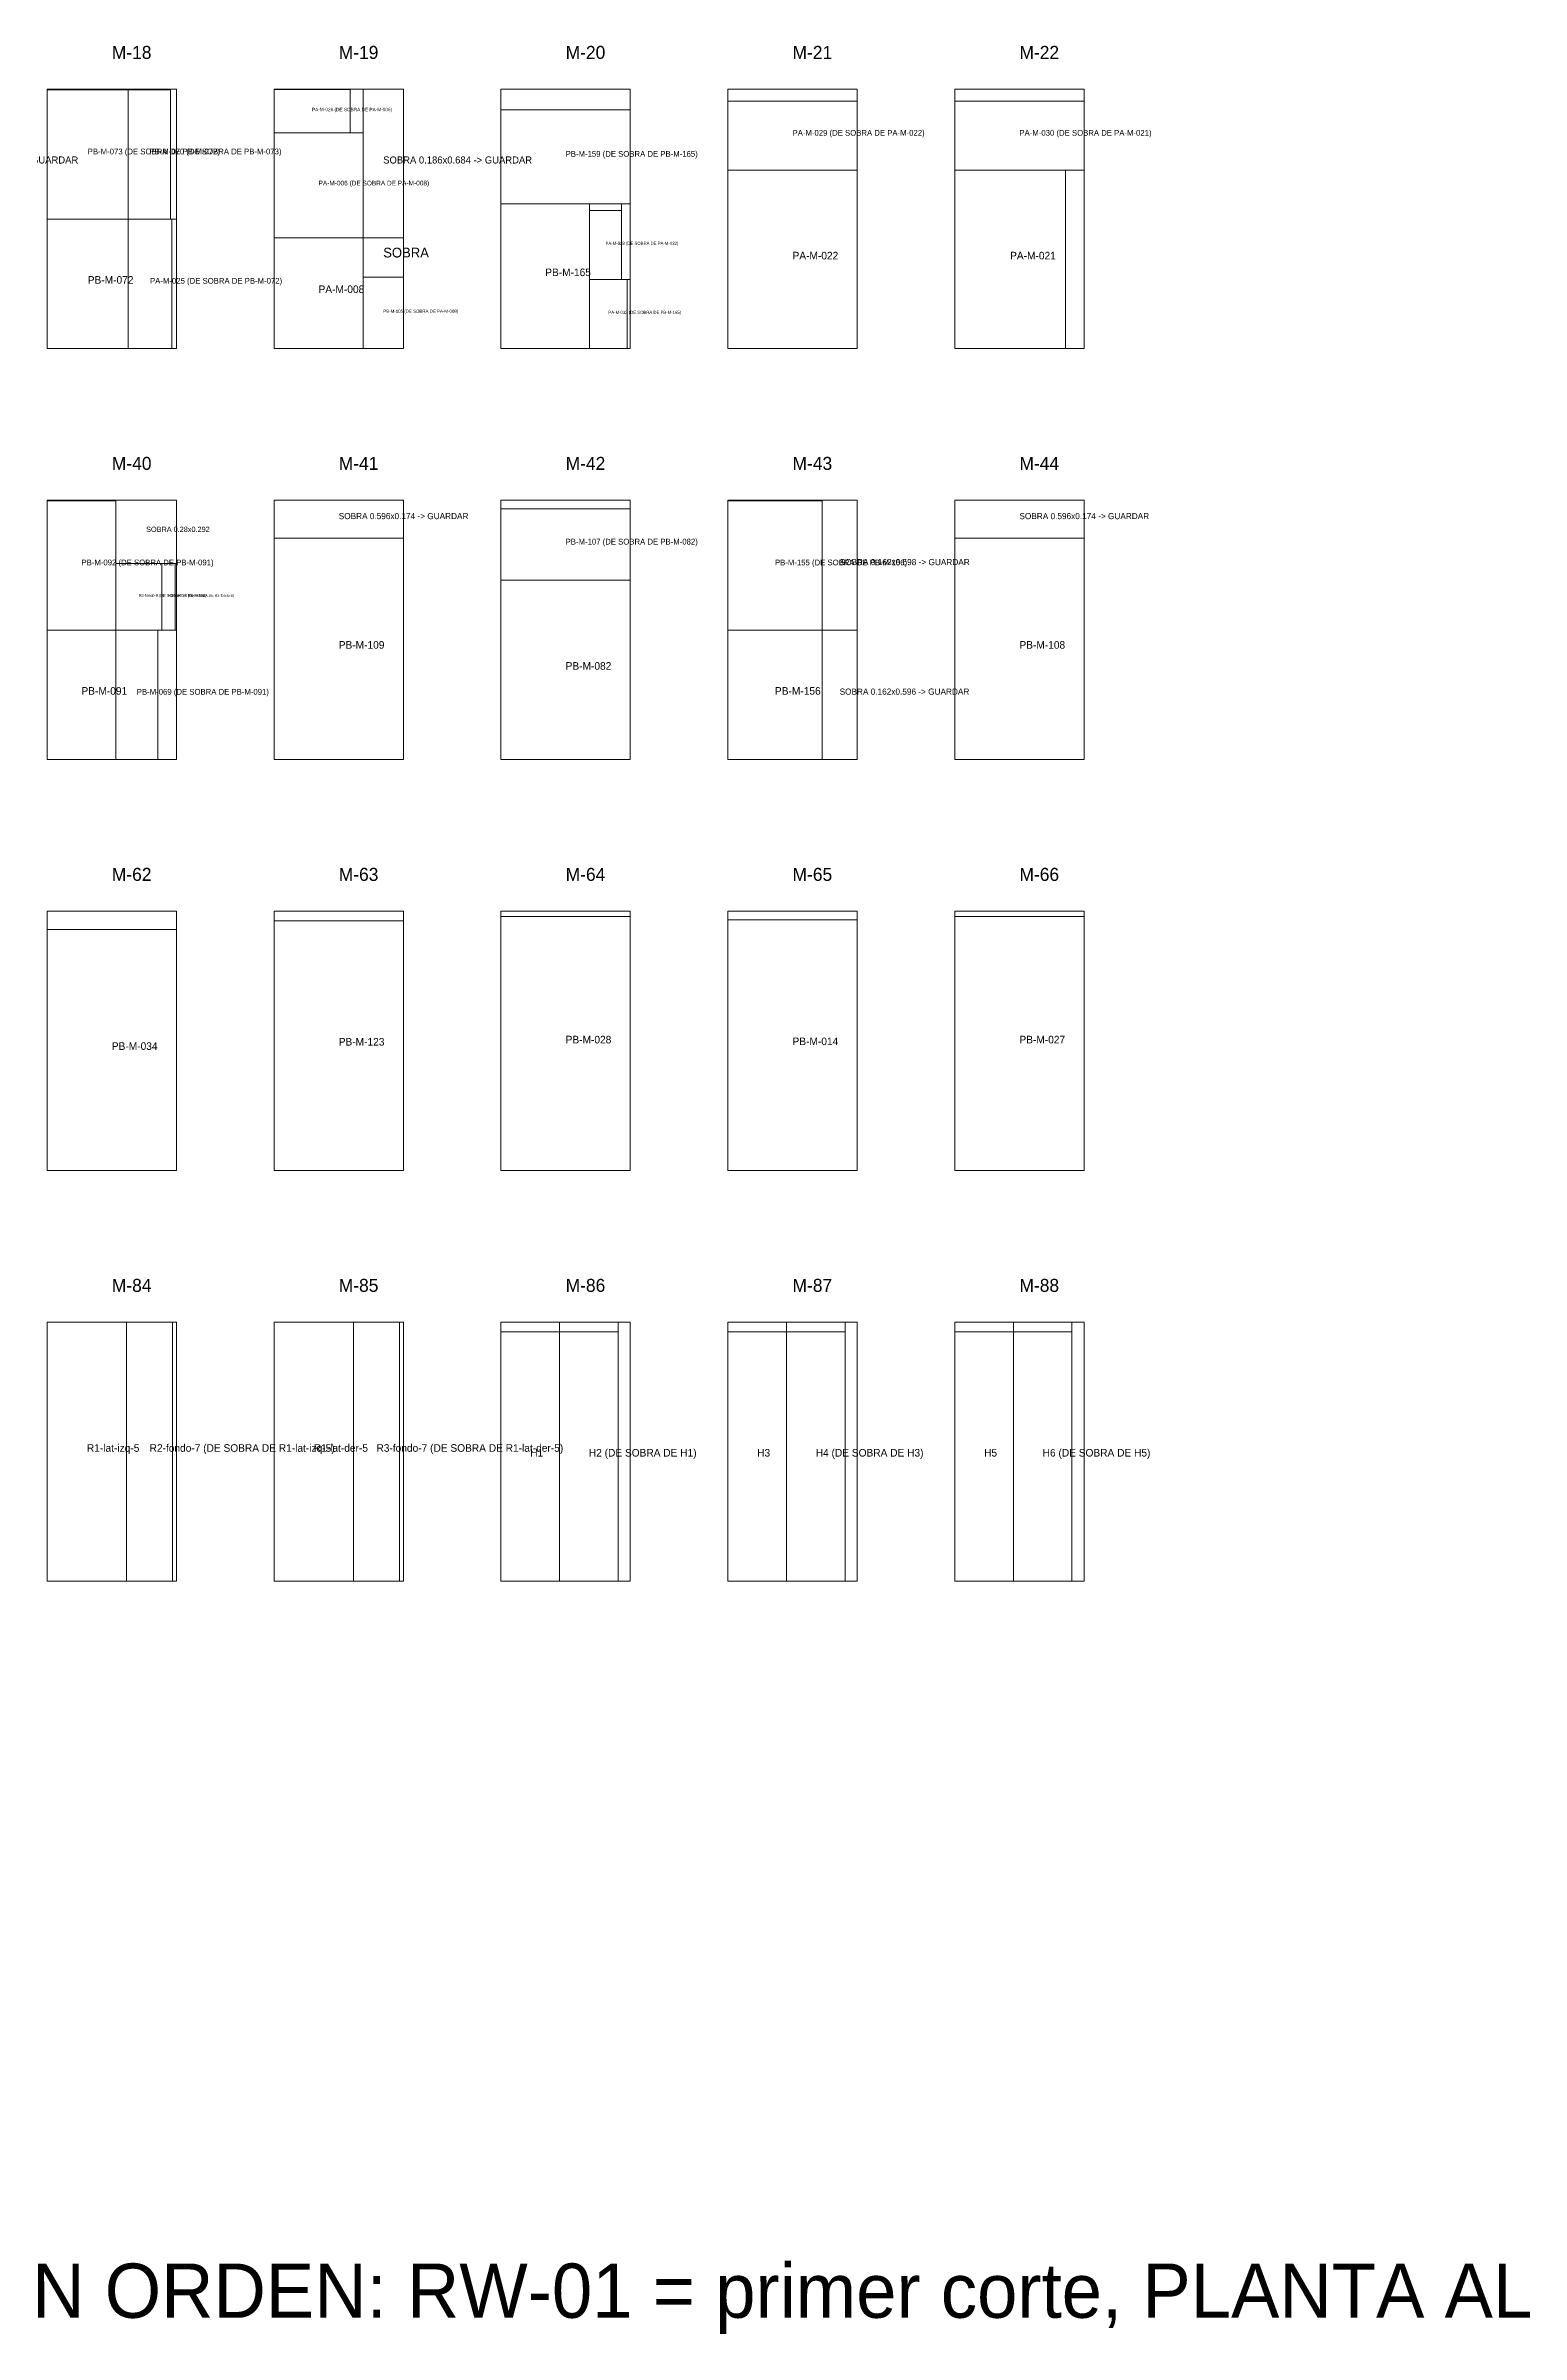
# Model space of a CAD drawing. Header units: metres. Extents: x 272.3 to 354.7, y -132.1 to -56.9.
# Drawn here: x 290.25 to 297.05, y -85.12 to -74.57 of the extents above; entities that cross this region are included whole.
import ezdxf

# ---------------------------------------------------------------- set-up
doc = ezdxf.new("R2010")
doc.units = ezdxf.units.M
for name, color, linetype, lineweight, plot in [('PLAN-CORTE-DESPERDICIO', 1, 'Continuous', 0, False), ('PLAN-CORTE-PIEZAS-A-ABRIR', 7, 'Continuous', 0, False), ('PLAN-CORTE-RECORTES', 3, 'Continuous', 0, False), ('PLAN-CORTE-SOBRANTES', 2, 'Continuous', 0, False), ('PLAN-CORTE-TEXTOS', 5, 'Continuous', 0, False)]:
    doc.layers.add(name, color=color, linetype=linetype, lineweight=lineweight, plot=plot)

msp = doc.modelspace()

# ---------------------------------------------------------------- linework, layer by layer
at = {"layer": 'PLAN-CORTE-DESPERDICIO'}
for points in [[(290.821, -75.369), (290.849, -75.369), (290.849, -74.771), (290.821, -74.771)], [(291.649, -74.972), (291.709, -74.972), (291.709, -74.771), (291.649, -74.771)], [(292.345, -74.865), (292.941, -74.865), (292.941, -74.771), (292.345, -74.771)], [(293.391, -74.826), (293.987, -74.826), (293.987, -74.771), (293.391, -74.771)], [(294.437, -74.826), (295.033, -74.826), (295.033, -74.771), (294.437, -74.771)], [(294.947, -75.965), (295.033, -75.965), (295.033, -75.144), (294.947, -75.144)], [(292.753, -75.329), (292.901, -75.329), (292.901, -75.299), (292.753, -75.299)], [(292.901, -75.647), (292.941, -75.647), (292.941, -75.299), (292.901, -75.299)], [(290.827, -75.965), (290.849, -75.965), (290.849, -75.369), (290.827, -75.369)], [(292.927, -75.965), (292.941, -75.965), (292.941, -75.647), (292.927, -75.647)], [(292.345, -76.705), (292.941, -76.705), (292.941, -76.665), (292.345, -76.665)], [(290.763, -77.859), (290.849, -77.859), (290.849, -77.263), (290.763, -77.263)], [(290.253, -78.643), (290.849, -78.643), (290.849, -78.559), (290.253, -78.559)], [(291.299, -78.603), (291.895, -78.603), (291.895, -78.559), (291.299, -78.559)], [(292.345, -78.583), (292.941, -78.583), (292.941, -78.559), (292.345, -78.559)], [(293.391, -78.599), (293.987, -78.599), (293.987, -78.559), (293.391, -78.559)], [(294.437, -78.583), (295.033, -78.583), (295.033, -78.559), (294.437, -78.559)], [(290.831, -81.647), (290.849, -81.647), (290.849, -80.453), (290.831, -80.453)], [(291.877, -81.647), (291.895, -81.647), (291.895, -80.453), (291.877, -80.453)], [(292.345, -80.497), (292.615, -80.497), (292.615, -80.453), (292.345, -80.453)], [(292.615, -80.497), (292.885, -80.497), (292.885, -80.453), (292.615, -80.453)], [(292.885, -81.647), (292.941, -81.647), (292.941, -80.453), (292.885, -80.453)], [(293.391, -80.497), (293.661, -80.497), (293.661, -80.453), (293.391, -80.453)], [(293.661, -80.497), (293.931, -80.497), (293.931, -80.453), (293.661, -80.453)], [(293.931, -81.647), (293.987, -81.647), (293.987, -80.453), (293.931, -80.453)], [(294.437, -80.497), (294.707, -80.497), (294.707, -80.453), (294.437, -80.453)], [(294.707, -80.497), (294.977, -80.497), (294.977, -80.453), (294.707, -80.453)], [(294.977, -81.647), (295.033, -81.647), (295.033, -80.453), (294.977, -80.453)]]:
    msp.add_lwpolyline(points, close=True, dxfattribs=at)
at = {"layer": 'PLAN-CORTE-PIEZAS-A-ABRIR'}
for points in [[(290.253, -75.965), (290.849, -75.965), (290.849, -74.771), (290.253, -74.771)], [(291.299, -75.965), (291.895, -75.965), (291.895, -74.771), (291.299, -74.771)], [(292.345, -75.965), (292.941, -75.965), (292.941, -74.771), (292.345, -74.771)], [(293.391, -75.965), (293.987, -75.965), (293.987, -74.771), (293.391, -74.771)], [(294.437, -75.965), (295.033, -75.965), (295.033, -74.771), (294.437, -74.771)], [(290.253, -77.859), (290.849, -77.859), (290.849, -76.665), (290.253, -76.665)], [(291.299, -77.859), (291.895, -77.859), (291.895, -76.665), (291.299, -76.665)], [(292.345, -77.859), (292.941, -77.859), (292.941, -76.665), (292.345, -76.665)], [(293.391, -77.859), (293.987, -77.859), (293.987, -76.665), (293.391, -76.665)], [(294.437, -77.859), (295.033, -77.859), (295.033, -76.665), (294.437, -76.665)], [(290.253, -79.753), (290.849, -79.753), (290.849, -78.559), (290.253, -78.559)], [(291.299, -79.753), (291.895, -79.753), (291.895, -78.559), (291.299, -78.559)], [(292.345, -79.753), (292.941, -79.753), (292.941, -78.559), (292.345, -78.559)], [(293.391, -79.753), (293.987, -79.753), (293.987, -78.559), (293.391, -78.559)], [(294.437, -79.753), (295.033, -79.753), (295.033, -78.559), (294.437, -78.559)], [(290.253, -81.647), (290.849, -81.647), (290.849, -80.453), (290.253, -80.453)], [(291.299, -81.647), (291.895, -81.647), (291.895, -80.453), (291.299, -80.453)], [(292.345, -81.647), (292.941, -81.647), (292.941, -80.453), (292.345, -80.453)], [(293.391, -81.647), (293.987, -81.647), (293.987, -80.453), (293.391, -80.453)], [(294.437, -81.647), (295.033, -81.647), (295.033, -80.453), (294.437, -80.453)]]:
    msp.add_lwpolyline(points, close=True, dxfattribs=at)
at = {"layer": 'PLAN-CORTE-RECORTES'}
for points in [[(291.299, -74.972), (291.649, -74.972), (291.649, -74.772), (291.299, -74.772)], [(290.253, -75.369), (290.627, -75.369), (290.627, -74.773), (290.253, -74.773)], [(290.627, -75.369), (290.821, -75.369), (290.821, -74.773), (290.627, -74.773)], [(292.345, -75.299), (292.941, -75.299), (292.941, -74.865), (292.345, -74.865)], [(293.391, -75.144), (293.987, -75.144), (293.987, -74.826), (293.391, -74.826)], [(294.437, -75.144), (295.033, -75.144), (295.033, -74.826), (294.437, -74.826)], [(291.299, -75.455), (291.709, -75.455), (291.709, -74.972), (291.299, -74.972)], [(293.391, -75.965), (293.987, -75.965), (293.987, -75.144), (293.391, -75.144)], [(294.437, -75.965), (294.947, -75.965), (294.947, -75.144), (294.437, -75.144)], [(292.345, -75.965), (292.753, -75.965), (292.753, -75.299), (292.345, -75.299)], [(290.253, -75.965), (290.627, -75.965), (290.627, -75.369), (290.253, -75.369)], [(290.627, -75.965), (290.827, -75.965), (290.827, -75.369), (290.627, -75.369)], [(292.753, -75.647), (292.901, -75.647), (292.901, -75.329), (292.753, -75.329)], [(291.299, -75.965), (291.709, -75.965), (291.709, -75.455), (291.299, -75.455)], [(291.709, -75.965), (291.895, -75.965), (291.895, -75.637), (291.709, -75.637)], [(292.753, -75.965), (292.927, -75.965), (292.927, -75.647), (292.753, -75.647)], [(290.253, -77.263), (290.569, -77.263), (290.569, -76.667), (290.253, -76.667)], [(293.391, -77.263), (293.825, -77.263), (293.825, -76.667), (293.391, -76.667)], [(292.345, -77.033), (292.941, -77.033), (292.941, -76.705), (292.345, -76.705)], [(291.299, -77.859), (291.895, -77.859), (291.895, -76.839), (291.299, -76.839)], [(294.437, -77.859), (295.033, -77.859), (295.033, -76.839), (294.437, -76.839)], [(290.569, -77.263), (290.781, -77.263), (290.781, -76.957), (290.569, -76.957)], [(290.781, -77.263), (290.843, -77.263), (290.843, -76.957), (290.781, -76.957)], [(292.345, -77.859), (292.941, -77.859), (292.941, -77.033), (292.345, -77.033)], [(290.253, -77.859), (290.569, -77.859), (290.569, -77.263), (290.253, -77.263)], [(290.569, -77.859), (290.763, -77.859), (290.763, -77.263), (290.569, -77.263)], [(293.391, -77.859), (293.825, -77.859), (293.825, -77.263), (293.391, -77.263)], [(290.253, -79.753), (290.849, -79.753), (290.849, -78.643), (290.253, -78.643)], [(291.299, -79.753), (291.895, -79.753), (291.895, -78.603), (291.299, -78.603)], [(292.345, -79.753), (292.941, -79.753), (292.941, -78.583), (292.345, -78.583)], [(293.391, -79.753), (293.987, -79.753), (293.987, -78.599), (293.391, -78.599)], [(294.437, -79.753), (295.033, -79.753), (295.033, -78.583), (294.437, -78.583)], [(290.253, -81.647), (290.619, -81.647), (290.619, -80.453), (290.253, -80.453)], [(290.619, -81.647), (290.831, -81.647), (290.831, -80.453), (290.619, -80.453)], [(291.299, -81.647), (291.665, -81.647), (291.665, -80.453), (291.299, -80.453)], [(291.665, -81.647), (291.877, -81.647), (291.877, -80.453), (291.665, -80.453)], [(292.345, -81.647), (292.615, -81.647), (292.615, -80.497), (292.345, -80.497)], [(292.615, -81.647), (292.885, -81.647), (292.885, -80.497), (292.615, -80.497)], [(293.391, -81.647), (293.661, -81.647), (293.661, -80.497), (293.391, -80.497)], [(293.661, -81.647), (293.931, -81.647), (293.931, -80.497), (293.661, -80.497)], [(294.437, -81.647), (294.707, -81.647), (294.707, -80.497), (294.437, -80.497)], [(294.707, -81.647), (294.977, -81.647), (294.977, -80.497), (294.707, -80.497)]]:
    msp.add_lwpolyline(points, close=True, dxfattribs=at)
at = {"layer": 'PLAN-CORTE-SOBRANTES'}
for points in [[(291.709, -75.455), (291.895, -75.455), (291.895, -74.771), (291.709, -74.771)], [(291.709, -75.637), (291.895, -75.637), (291.895, -75.455), (291.709, -75.455)], [(290.569, -76.957), (290.849, -76.957), (290.849, -76.665), (290.569, -76.665)], [(291.299, -76.839), (291.895, -76.839), (291.895, -76.665), (291.299, -76.665)], [(293.825, -77.263), (293.987, -77.263), (293.987, -76.665), (293.825, -76.665)], [(294.437, -76.839), (295.033, -76.839), (295.033, -76.665), (294.437, -76.665)], [(293.825, -77.859), (293.987, -77.859), (293.987, -77.263), (293.825, -77.263)]]:
    msp.add_lwpolyline(points, close=True, dxfattribs=at)

# ---------------------------------------------------------------- texts
at = {"layer": 'PLAN-CORTE-TEXTOS'}
for s, height, p in [('M-18', 0.06, (290.551, -74.631)), ('M-19', 0.06, (291.597, -74.631)), ('M-20', 0.06, (292.643, -74.631)), ('M-21', 0.06, (293.689, -74.631)), ('M-22', 0.06, (294.735, -74.631)), ('PA-M-026 (DE SOBRA DE PA-M-006)', 0.01567, (291.474, -74.872)), ('PA-M-029 (DE SOBRA DE PA-M-022)', 0.0267, (293.689, -74.985)), ('PA-M-030 (DE SOBRA DE PA-M-021)', 0.0267, (294.735, -74.985)), ('SOBRA 0.186x0.684 -> GUARDAR', 0.03257, (289.71, -75.113)), ('PB-M-073 (DE SOBRA DE PB-M-072)', 0.0267, (290.44, -75.071)), ('PB-M-070 (DE SOBRA DE PB-M-073)', 0.0267, (290.724, -75.071)), ('SOBRA 0.186x0.684 -> GUARDAR', 0.03257, (291.802, -75.113)), ('PB-M-159 (DE SOBRA DE PB-M-165)', 0.0267, (292.643, -75.082)), ('PA-M-006 (DE SOBRA DE PA-M-008)', 0.02164, (291.504, -75.214)), ('SOBRA', 0.045, (291.802, -75.546)), ('PA-M-028 (DE SOBRA DE PA-M-032)', 0.01425, (292.827, -75.488)), ('PB-M-165', 0.035, (292.549, -75.632)), ('PA-M-022', 0.035, (293.689, -75.555)), ('PA-M-021', 0.035, (294.692, -75.555)), ('PB-M-072', 0.035, (290.44, -75.667)), ('PA-M-025 (DE SOBRA DE PB-M-072)', 0.0267, (290.727, -75.667)), ('PA-M-008', 0.035, (291.504, -75.71)), ('PB-M-105 (DE SOBRA DE PA-M-008)', 0.0147, (291.802, -75.801)), ('PA-M-032 (DE SOBRA DE PB-M-165)', 0.01425, (292.84, -75.806)), ('M-40', 0.06, (290.551, -76.525)), ('M-41', 0.06, (291.597, -76.525)), ('M-42', 0.06, (292.643, -76.525)), ('M-43', 0.06, (293.689, -76.525)), ('M-44', 0.06, (294.735, -76.525)), ('SOBRA 0.596x0.174 -> GUARDAR', 0.02838, (291.597, -76.752)), ('SOBRA 0.596x0.174 -> GUARDAR', 0.02838, (294.735, -76.752)), ('SOBRA 0.28x0.292', 0.02433, (290.709, -76.811)), ('PB-M-107 (DE SOBRA DE PB-M-082)', 0.0267, (292.643, -76.869)), ('PB-M-092 (DE SOBRA DE PB-M-091)', 0.0267, (290.411, -76.965)), ('PB-M-155 (DE SOBRA DE PB-M-156)', 0.0267, (293.608, -76.965)), ('SOBRA 0.162x0.598 -> GUARDAR', 0.02848, (293.906, -76.964)), ('R3-fondo-8 (DE SOBRA DE PB-M-092)', 0.01288, (290.675, -77.11)), ('R1-fondo-8 (DE SOBRA DE R3-fondo-8)', 0.01214, (290.812, -77.11)), ('PB-M-109', 0.035, (291.597, -77.349)), ('PB-M-108', 0.035, (294.735, -77.349)), ('PB-M-082', 0.035, (292.643, -77.446)), ('PB-M-091', 0.035, (290.411, -77.561)), ('PB-M-069 (DE SOBRA DE PB-M-091)', 0.0267, (290.666, -77.561)), ('PB-M-156', 0.035, (293.608, -77.561)), ('SOBRA 0.162x0.596 -> GUARDAR', 0.02838, (293.906, -77.561)), ('M-62', 0.06, (290.551, -78.419)), ('M-63', 0.06, (291.597, -78.419)), ('M-64', 0.06, (292.643, -78.419)), ('M-65', 0.06, (293.689, -78.419)), ('M-66', 0.06, (294.735, -78.419)), ('PB-M-034', 0.035, (290.551, -79.198)), ('PB-M-123', 0.035, (291.597, -79.178)), ('PB-M-028', 0.035, (292.643, -79.168)), ('PB-M-014', 0.035, (293.689, -79.176)), ('PB-M-027', 0.035, (294.735, -79.168)), ('M-84', 0.06, (290.551, -80.313)), ('M-85', 0.06, (291.597, -80.313)), ('M-86', 0.06, (292.643, -80.313)), ('M-87', 0.06, (293.689, -80.313)), ('M-88', 0.06, (294.735, -80.313)), ('R1-lat-izq-5', 0.035, (290.436, -81.05)), ('R2-fondo-7 (DE SOBRA DE R1-lat-izq-5)', 0.035, (290.725, -81.05)), ('R1-lat-der-5', 0.035, (291.482, -81.05)), ('R3-fondo-7 (DE SOBRA DE R1-lat-der-5)', 0.035, (291.771, -81.05)), ('H1', 0.035, (292.48, -81.072)), ('H2 (DE SOBRA DE H1)', 0.035, (292.75, -81.072)), ('H3', 0.035, (293.526, -81.072)), ('H4 (DE SOBRA DE H3)', 0.035, (293.796, -81.072)), ('H5', 0.035, (294.572, -81.072)), ('H6 (DE SOBRA DE H5)', 0.035, (294.842, -81.072)), ('PLAN DE CORTE - ROYAL WALNUT  (48 piezas a abrir EN ORDEN: RW-01 = primer corte, PLANTA ALTA junto a la ESCALERA, y se avanza alejandose; al terminar P.A. sigue P.B.; amarillo = SOBRANTE con su medida -> GUARDAR EN RESERVA; rojo = desperdicio)', 0.25, (281.471, -85.041))]:
    msp.add_text(s, height=height, dxfattribs=at).set_placement(p)

doc.saveas('drawing.dxf')
